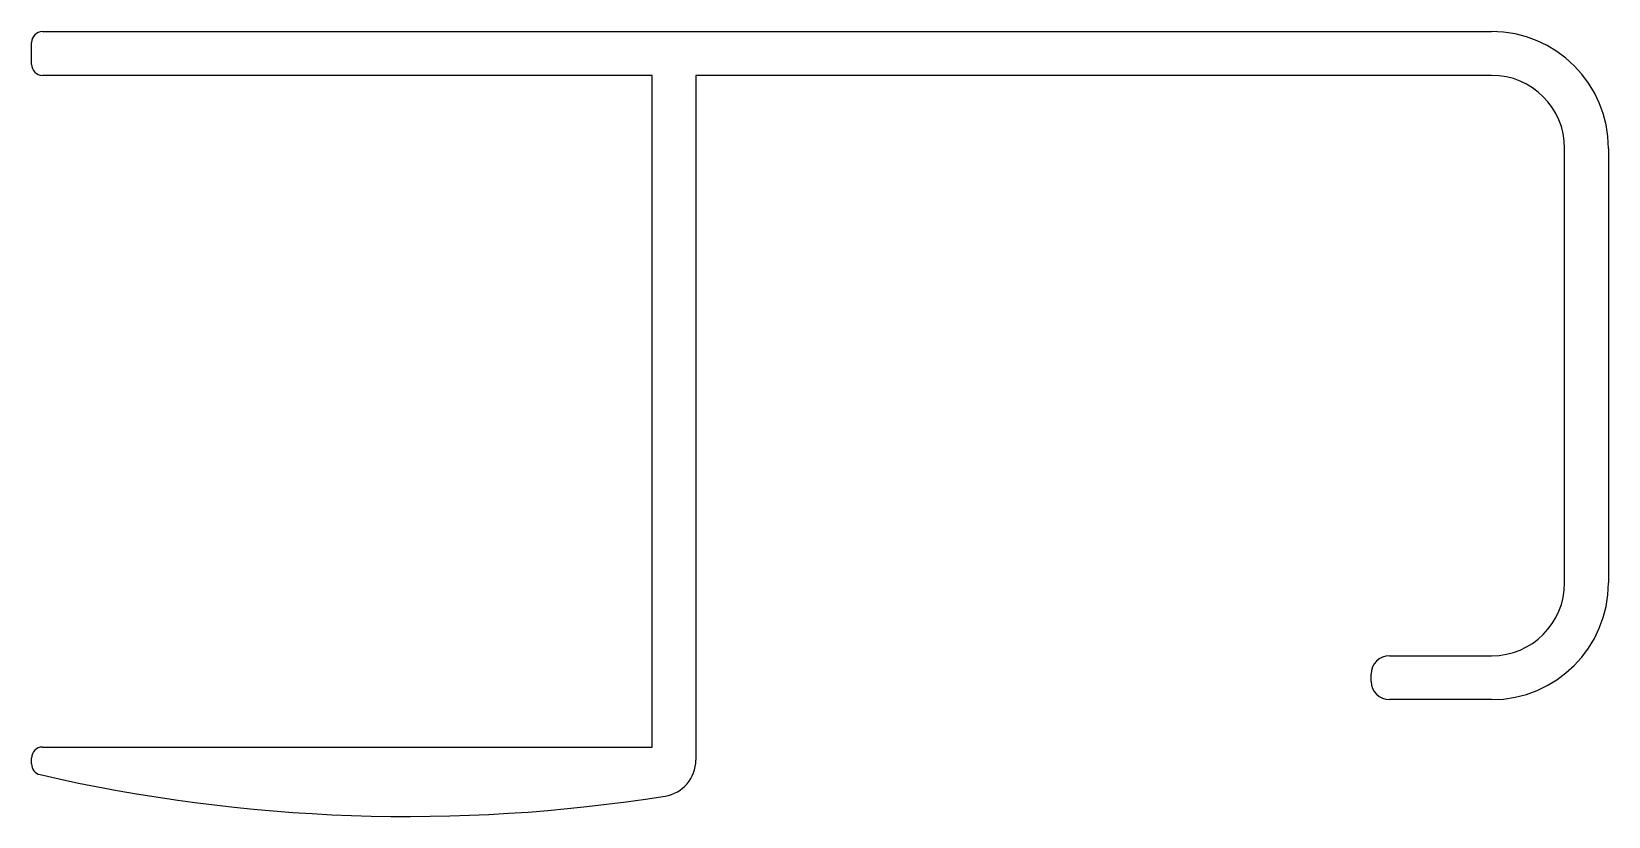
# Model space of a CAD drawing. Extents: x 886.2 to 929.4, y 724.9 to 746.4.
import ezdxf

# ---------------------------------------------------------------- set-up
doc = ezdxf.new("R2010")
doc.units = 0
doc.layers.get('0').update_dxf_attribs({"linetype": 'CONTINUOUS'})

msp = doc.modelspace()

# ---------------------------------------------------------------- linework, layer by layer
for p, q in [((886.454, 746.353), (926.154, 746.353)), ((886.154, 745.453), (886.154, 746.053)), ((903.154, 745.153), (886.454, 745.153)), ((903.154, 726.753), (903.154, 745.153)), ((904.354, 745.153), (904.354, 726.398)), ((926.154, 745.153), (904.354, 745.153)), ((928.154, 731.253), (928.154, 743.153)), ((929.354, 743.153), (929.354, 731.253)), ((923.354, 729.253), (926.154, 729.253)), ((922.854, 728.553), (922.854, 728.753)), ((926.154, 728.053), (923.354, 728.053)), ((886.454, 726.753), (903.154, 726.753)), ((886.154, 726.291), (886.154, 726.453))]:
    msp.add_line(p, q)
for centre, radius, start, end in [((886.454, 746.053), 0.3, 90, 180), ((926.154, 743.153), 3.2, 0, 90), ((886.454, 745.453), 0.3, 180, 270), ((926.154, 743.153), 2, 0, 90), ((926.154, 731.253), 3.2, 270, 0), ((926.154, 731.253), 2, 270, 0), ((923.354, 728.753), 0.5, 90, 180), ((923.354, 728.553), 0.5, 180, 270), ((886.454, 726.453), 0.3, 90, 180), ((886.454, 726.291), 0.3, 180, 257.0226), ((903.354, 726.398), 1, 279.0434, 0), ((896.46, 769.711), 44.858, 257.0226, 279.0434)]:
    msp.add_arc(centre, radius, start, end)

doc.saveas('drawing.dxf')
